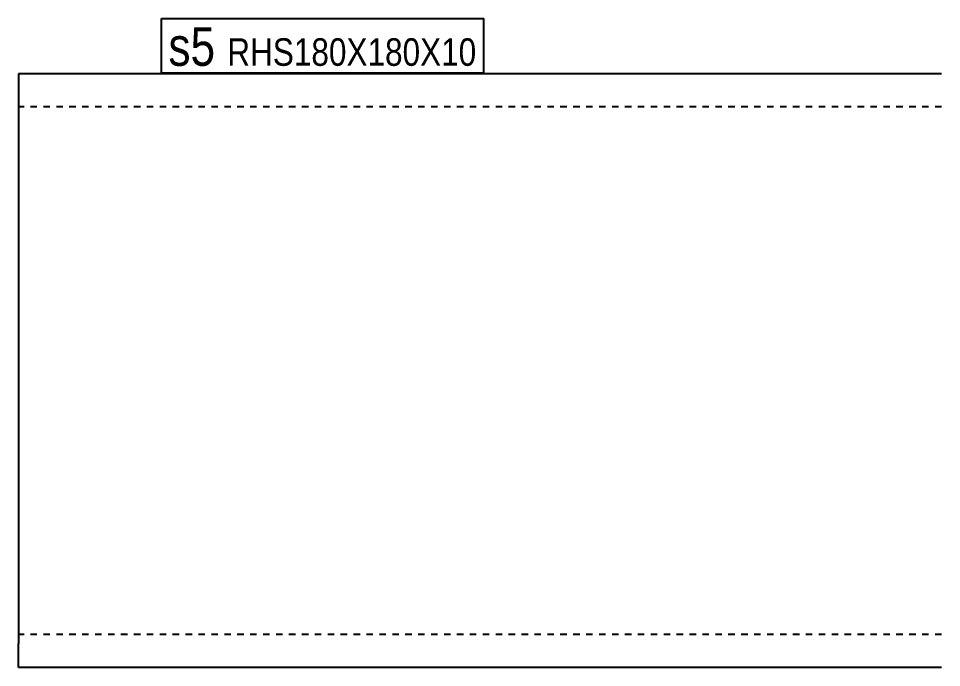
# Model space of a CAD drawing. Header units: millimetres. Extents: x 10 to 19605, y 8 to 304.
# Drawn here: x 10.5 to 290.5, y 101.4 to 298.2 of the extents above; entities that cross this region are included whole.
import ezdxf

# ---------------------------------------------------------------- set-up
doc = ezdxf.new("R2010")
doc.units = ezdxf.units.MM
doc.linetypes.add('DXK_LINE_DOT2', pattern=[3.9198, 1.9599, -1.9599])
doc.layers.add('STÅL', color=7, linetype='Continuous')
doc.layers.add('TEKST', color=7, linetype='Continuous')
doc.styles.add('Arial Narrow', font='ARIALN.TTF', dxfattribs={"height": 0.2})

msp = doc.modelspace()

# ---------------------------------------------------------------- linework, layer by layer
at = {"layer": 'STÅL', "color": 2, "linetype": 'Continuous'}
for p, q in [((290.5, 281.41), (10.5, 281.41)), ((10.5, 281.41), (10.5, 256.41)), ((10.5, 256.41), (10.5, 126.41)), ((10.5, 126.41), (10.5, 108.74)), ((10.5, 101.41), (10.5, 108.74)), ((290.5, 101.41), (10.5, 101.41))]:
    msp.add_line(p, q, dxfattribs=at)
at = {"layer": 'STÅL', "color": 7, "linetype": 'DXK_LINE_DOT2'}
for p, q in [((290.5, 271.41), (10.5, 271.41)), ((10.5, 126.41), (10.5, 108.74)), ((290.5, 111.41), (10.5, 111.41))]:
    msp.add_line(p, q, dxfattribs=at)
at = {"layer": 'TEKST', "color": 7, "linetype": 'Continuous'}
for p, q in [((53.9, 298.21), (151.62, 298.21)), ((53.9, 281.76), (53.9, 298.21)), ((151.62, 281.76), (151.62, 298.21)), ((53.9, 281.76), (151.62, 281.76))]:
    msp.add_line(p, q, dxfattribs=at)

# ---------------------------------------------------------------- wipeouts: each hides what was drawn before it
at = {"color": 0}
for points in [[(70.18, 283.86), (70.18, 296.11), (56, 296.11), (56, 283.86)], [(149.52, 283.86), (149.52, 292.61), (73.85, 292.61), (73.85, 283.86)]]:
    msp.add_wipeout(points, dxfattribs=at).dxf.layer = 'TEKST'

# ---------------------------------------------------------------- next in the draw order: wipeouts: each hides what was drawn before it
for points in [[(70.18, 283.86), (70.18, 296.11), (56, 296.11), (56, 283.86)], [(149.52, 283.86), (149.52, 292.61), (73.85, 292.61), (73.85, 283.86)]]:
    msp.add_wipeout(points, dxfattribs=at).dxf.layer = 'TEKST'

# ---------------------------------------------------------------- next in the draw order: texts
at = {"layer": 'TEKST', "color": 3, "style": 'Arial Narrow'}
for s, height, p in [('s5', 11.692, (56, 283.86)), ('RHS180X180X10', 8.3512, (73.85, 283.86))]:
    msp.add_text(s, height=height, dxfattribs=at).set_placement(p)

doc.saveas('drawing.dxf')
